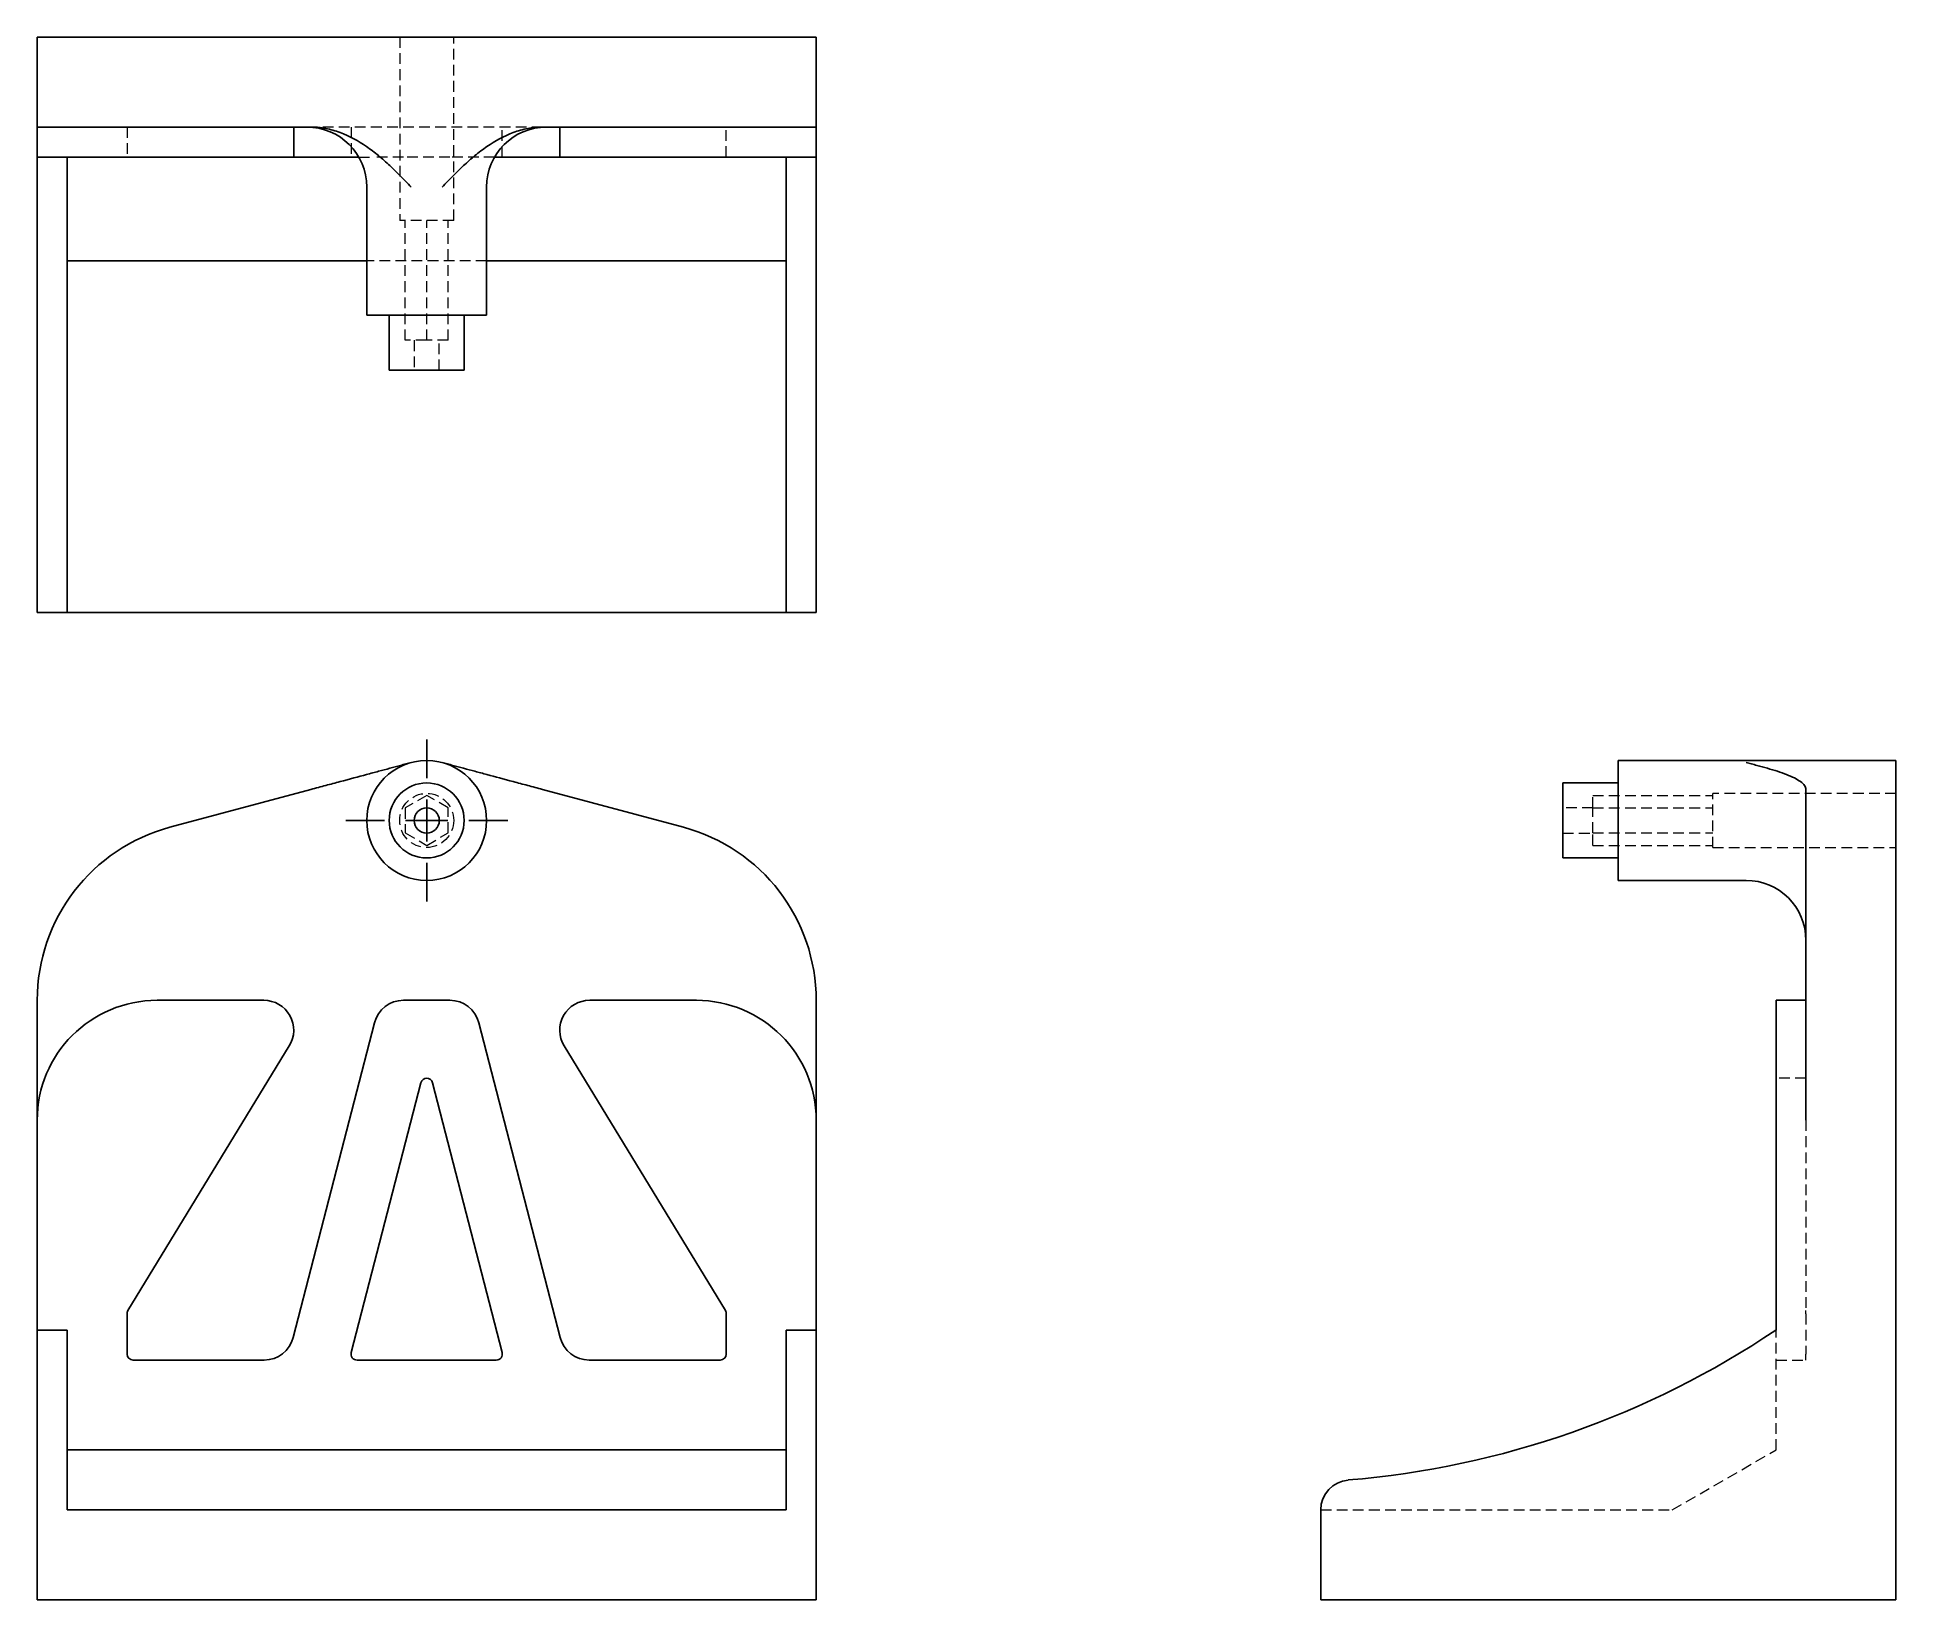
# Model space of a CAD drawing. Header units: millimetres. Extents: x 37 to 257, y 7 to 192.
import ezdxf

# ---------------------------------------------------------------- set-up
doc = ezdxf.new("R2010")
doc.units = ezdxf.units.MM
doc.linetypes.add('HIDDEN', pattern=[1.905, 1.27, -0.635])
doc.layers.add('10', color=7, linetype='Continuous')

# ---------------------------------------------------------------- blocks, each defined once
blk = doc.blocks.new('SW_CENTERMARKSYMBOL_0')
at = {"layer": '10', "color": 0}
for p, q in [((0, 5), (0, 9.6)), ((0, 0), (0, 2.5)), ((-5, 0), (-9.6, 0)), ((0, 0), (-2.5, 0)), ((0, 0), (0, -2.5)), ((0, 0), (2.5, 0)), ((5, 0), (9.6, 0)), ((0, -5), (0, -9.6))]:
    blk.add_line(p, q, dxfattribs=at)

msp = doc.modelspace()

# ---------------------------------------------------------------- linework, layer by layer
at = {"color": 7, "linetype": 'Continuous', "lineweight": 25}
for p, q in [((36.85, 181.42), (36.85, 192.07)), ((36.85, 192.07), (52.58, 192.07)), ((52.58, 192.07), (81.16, 192.07)), ((84.84, 192.07), (81.16, 192.07)), ((113.42, 192.07), (84.84, 192.07)), ((129.15, 192.07), (113.42, 192.07)), ((129.15, 181.42), (129.15, 192.07)), ((36.85, 181.42), (52.58, 181.42)), ((36.85, 177.87), (36.85, 181.42)), ((52.58, 181.42), (69.28, 181.42)), ((67.24, 177.87), (67.24, 181.42)), ((113.42, 181.42), (96.72, 181.42)), ((98.76, 181.42), (98.76, 177.87)), ((129.15, 181.42), (113.42, 181.42)), ((129.15, 181.42), (129.15, 177.87)), ((51.05, 177.87), (36.85, 177.87)), ((36.85, 177.87), (36.85, 127.19)), ((40.4, 177.87), (40.4, 127.19)), ((63.69, 177.87), (51.05, 177.87)), ((67.24, 177.87), (63.69, 177.87)), ((67.24, 177.87), (74.95, 177.87)), ((98.76, 177.87), (91.05, 177.87)), ((102.31, 177.87), (98.76, 177.87)), ((114.95, 177.87), (102.31, 177.87)), ((129.15, 177.87), (114.95, 177.87)), ((125.6, 177.87), (125.6, 127.19)), ((129.15, 177.87), (129.15, 127.19)), ((75.9, 174.32), (75.9, 159.15)), ((90.1, 159.15), (90.1, 174.32)), ((75.9, 165.57), (40.4, 165.57)), ((125.6, 165.57), (90.1, 165.57)), ((90.1, 159.15), (75.9, 159.15)), ((78.56, 159.15), (78.56, 152.62)), ((87.44, 152.62), (87.44, 159.15)), ((87.44, 152.62), (78.56, 152.62)), ((36.85, 127.19), (36.85, 123.93)), ((40.4, 127.19), (40.4, 123.93)), ((125.6, 127.19), (125.6, 123.93)), ((129.15, 127.19), (129.15, 123.93)), ((40.4, 123.93), (36.85, 123.93)), ((125.6, 123.93), (40.4, 123.93)), ((129.15, 123.93), (125.6, 123.93)), ((257.07, 106.4), (224.15, 106.4)), ((224.15, 99.3), (224.15, 106.4)), ((257.07, 106.16), (257.07, 106.4)), ((257.07, 98.5), (257.07, 106.16)), ((224.15, 103.74), (217.62, 103.74)), ((217.62, 99.3), (217.62, 103.74)), ((52.58, 98.5), (69.28, 102.98)), ((113.42, 98.5), (96.72, 102.98)), ((246.42, 98.5), (246.42, 102.98)), ((217.62, 94.86), (217.62, 99.3)), ((224.15, 92.2), (224.15, 99.3)), ((246.42, 78), (246.42, 98.5)), ((257.07, 78), (257.07, 98.5)), ((217.62, 94.86), (224.15, 94.86)), ((224.15, 92.2), (239.32, 92.2)), ((36.85, 63.8), (36.85, 78)), ((63.69, 78), (51.05, 78)), ((85.75, 78), (80.25, 78)), ((114.95, 78), (102.31, 78)), ((129.15, 78), (129.15, 63.8)), ((242.87, 63.8), (242.87, 78)), ((242.87, 78), (246.42, 78)), ((246.42, 78), (246.42, 63.8)), ((257.07, 7), (257.07, 78)), ((67.19, 38.06), (76.81, 75.34)), ((98.81, 38.06), (89.19, 75.34)), ((66.72, 72.6), (47.6, 41.25)), ((99.28, 72.6), (118.4, 41.25)), ((82.31, 68.24), (74.06, 36.29)), ((83.69, 68.24), (91.94, 36.29)), ((36.85, 63.8), (36.85, 38.95)), ((129.15, 63.8), (129.15, 38.95)), ((242.87, 63.8), (242.87, 38.95)), ((47.5, 40.88), (47.5, 36.11)), ((118.5, 40.88), (118.5, 36.11)), ((40.4, 38.95), (36.85, 38.95)), ((36.85, 38.95), (36.85, 21.19)), ((40.4, 38.95), (40.4, 21.19)), ((125.6, 38.95), (129.15, 38.95)), ((125.6, 38.95), (125.6, 21.19)), ((129.15, 38.95), (129.15, 21.19)), ((48.21, 35.4), (63.75, 35.4)), ((74.75, 35.4), (91.25, 35.4)), ((117.79, 35.4), (102.25, 35.4)), ((125.6, 24.75), (40.4, 24.75)), ((36.85, 21.19), (36.85, 17.65)), ((40.4, 21.19), (40.4, 17.65)), ((125.6, 21.19), (125.6, 17.65)), ((129.15, 21.19), (129.15, 17.65)), ((36.85, 17.65), (36.85, 7)), ((125.6, 17.65), (40.4, 17.65)), ((129.15, 17.65), (129.15, 7)), ((188.93, 17.65), (188.93, 7)), ((129.15, 7), (36.85, 7)), ((188.93, 7), (257.07, 7))]:
    msp.add_line(p, q, dxfattribs=at)
at = {"color": 7, "linetype": 'HIDDEN', "lineweight": 18}
for p, q in [((79.8, 192.07), (79.8, 170.37)), ((86.2, 170.37), (86.2, 192.07)), ((47.5, 181.42), (47.5, 177.87)), ((96.72, 181.42), (69.28, 181.42)), ((74.04, 181.42), (74.04, 177.87)), ((91.96, 177.87), (91.96, 181.42)), ((118.5, 177.87), (118.5, 181.42)), ((74.95, 177.87), (76.81, 177.87)), ((80.25, 177.87), (76.81, 177.87)), ((85.75, 177.87), (80.25, 177.87)), ((89.19, 177.87), (85.75, 177.87)), ((91.05, 177.87), (89.19, 177.87)), ((86.2, 170.37), (79.8, 170.37)), ((80.44, 156.17), (80.44, 170.37)), ((83, 156.17), (83, 170.37)), ((85.56, 156.17), (85.56, 170.37)), ((90.1, 165.57), (75.9, 165.57)), ((83, 156.17), (80.44, 156.17)), ((81.51, 156.17), (81.51, 152.62)), ((85.56, 156.17), (83, 156.17)), ((84.49, 152.62), (84.49, 156.17)), ((83, 102.25), (80.44, 100.78)), ((85.56, 100.78), (83, 102.25)), ((221.17, 100.78), (221.17, 102.25)), ((221.17, 102.25), (235.37, 102.25)), ((235.37, 96.11), (235.37, 102.5)), ((257.07, 102.5), (235.37, 102.5)), ((80.44, 100.78), (80.44, 97.83)), ((85.56, 97.83), (85.56, 100.78)), ((221.17, 100.79), (217.62, 100.79)), ((221.17, 100.78), (235.37, 100.78)), ((221.17, 97.83), (221.17, 100.78)), ((80.44, 97.83), (83, 96.35)), ((83, 96.35), (85.56, 97.83)), ((217.62, 97.81), (221.17, 97.81)), ((221.17, 97.83), (235.37, 97.83)), ((221.17, 96.35), (221.17, 97.83)), ((221.17, 96.35), (235.37, 96.35)), ((235.37, 96.11), (257.07, 96.11)), ((246.42, 68.77), (242.87, 68.77)), ((246.42, 63.8), (246.42, 41.25)), ((246.42, 40.88), (246.42, 41.25)), ((246.42, 40.88), (246.42, 36.11)), ((242.87, 24.75), (242.87, 38.95)), ((242.87, 35.4), (246.42, 35.4)), ((246.42, 35.4), (246.42, 36.11)), ((230.57, 17.65), (242.87, 24.75)), ((188.93, 17.65), (230.57, 17.65))]:
    msp.add_line(p, q, dxfattribs=at)
at = {"color": 7, "linetype": 'Continuous', "lineweight": 25}
for radius in [7.1, 4.44, 1.49]:
    msp.add_circle((83, 99.3), radius, dxfattribs=at)
at = {"color": 7, "linetype": 'HIDDEN', "lineweight": 18}
msp.add_circle((83, 99.3), 3.2, dxfattribs=at)
at = {"color": 7, "linetype": 'Continuous', "lineweight": 25}
for centre, radius, start, end in [((68.8, 174.32), 7.1, 0, 90), ((97.2, 174.32), 7.1, 90, 180), ((58.07, 78), 21.22, 105, 180), ((107.93, 78), 21.22, 0, 75), ((239.32, 85.1), 7.1, 0, 90), ((51.05, 63.8), 14.2, 90, 180), ((63.69, 74.45), 3.55, 328.627, 90), ((80.25, 74.45), 3.55, 90, 165.5225), ((85.75, 74.45), 3.55, 14.4775, 90), ((102.31, 74.45), 3.55, 90, 211.373), ((114.95, 63.8), 14.2, 0, 90), ((83, 68.06), 0.71, 14.4775, 165.5225), ((48.21, 40.88), 0.71, 148.627, 180), ((117.79, 40.88), 0.71, 0, 31.373), ((63.75, 38.95), 3.55, 270, 345.5225), ((102.25, 38.95), 3.55, 194.4775, 270), ((183.44, 127.33), 106.5, 274.7156, 303.9181), ((48.21, 36.11), 0.71, 180, 270), ((74.75, 36.11), 0.71, 165.5225, 270), ((91.25, 36.11), 0.71, 270, 14.4775), ((117.79, 36.11), 0.71, 270, 0), ((192.48, 17.65), 3.55, 94.7156, 180)]:
    msp.add_arc(centre, radius, start, end, dxfattribs=at)
for points in [[(69.28, 181.42), (69.88, 181.42), (70.46, 181.36), (71.61, 181.14), (72.18, 180.98), (73.86, 180.36), (74.89, 179.79), (76.35, 178.78), (76.83, 178.42), (77.75, 177.66), (78.19, 177.26), (79.06, 176.45), (79.7, 175.82), (80.33, 175.18), (80.75, 174.75), (80.96, 174.53), (81.16, 174.32)], [(96.72, 181.42), (96.12, 181.42), (95.54, 181.36), (94.39, 181.14), (93.82, 180.98), (92.14, 180.36), (91.11, 179.79), (89.65, 178.78), (89.17, 178.42), (88.25, 177.66), (87.81, 177.26), (86.94, 176.45), (86.3, 175.82), (85.67, 175.18), (85.25, 174.75), (85.04, 174.53), (84.84, 174.32)], [(69.28, 102.98), (69.88, 103.14), (70.46, 103.29), (71.61, 103.6), (72.18, 103.75), (73.86, 104.2), (74.89, 104.48), (76.35, 104.87), (76.83, 105), (77.75, 105.25), (78.19, 105.36), (79.06, 105.6), (79.7, 105.77), (80.33, 105.94), (80.75, 106.05), (80.96, 106.11), (81.16, 106.16)], [(96.72, 102.98), (96.12, 103.14), (95.54, 103.29), (94.39, 103.6), (93.82, 103.75), (92.14, 104.2), (91.11, 104.48), (89.65, 104.87), (89.17, 105), (88.25, 105.25), (87.81, 105.36), (86.94, 105.6), (86.3, 105.77), (85.67, 105.94), (85.25, 106.05), (85.04, 106.11), (84.84, 106.16)], [(246.42, 102.98), (246.42, 103.14), (246.36, 103.29), (246.14, 103.6), (245.98, 103.75), (245.36, 104.2), (244.79, 104.48), (243.78, 104.87), (243.42, 105), (242.66, 105.25), (242.26, 105.36), (241.45, 105.6), (240.82, 105.77), (240.18, 105.94), (239.75, 106.05), (239.53, 106.11), (239.32, 106.16)]]:
    msp.add_open_spline(points, degree=3, knots=[0, 0, 0, 0, 0.125, 0.125, 0.25, 0.25, 0.5, 0.5, 0.625, 0.625, 0.75, 0.75, 0.875, 0.9375, 0.9375, 1, 1, 1, 1], dxfattribs=at)

# ---------------------------------------------------------------- block references
at = {"layer": '10'}
msp.add_blockref('SW_CENTERMARKSYMBOL_0', (83, 99.3), dxfattribs=at)

doc.saveas('drawing.dxf')
